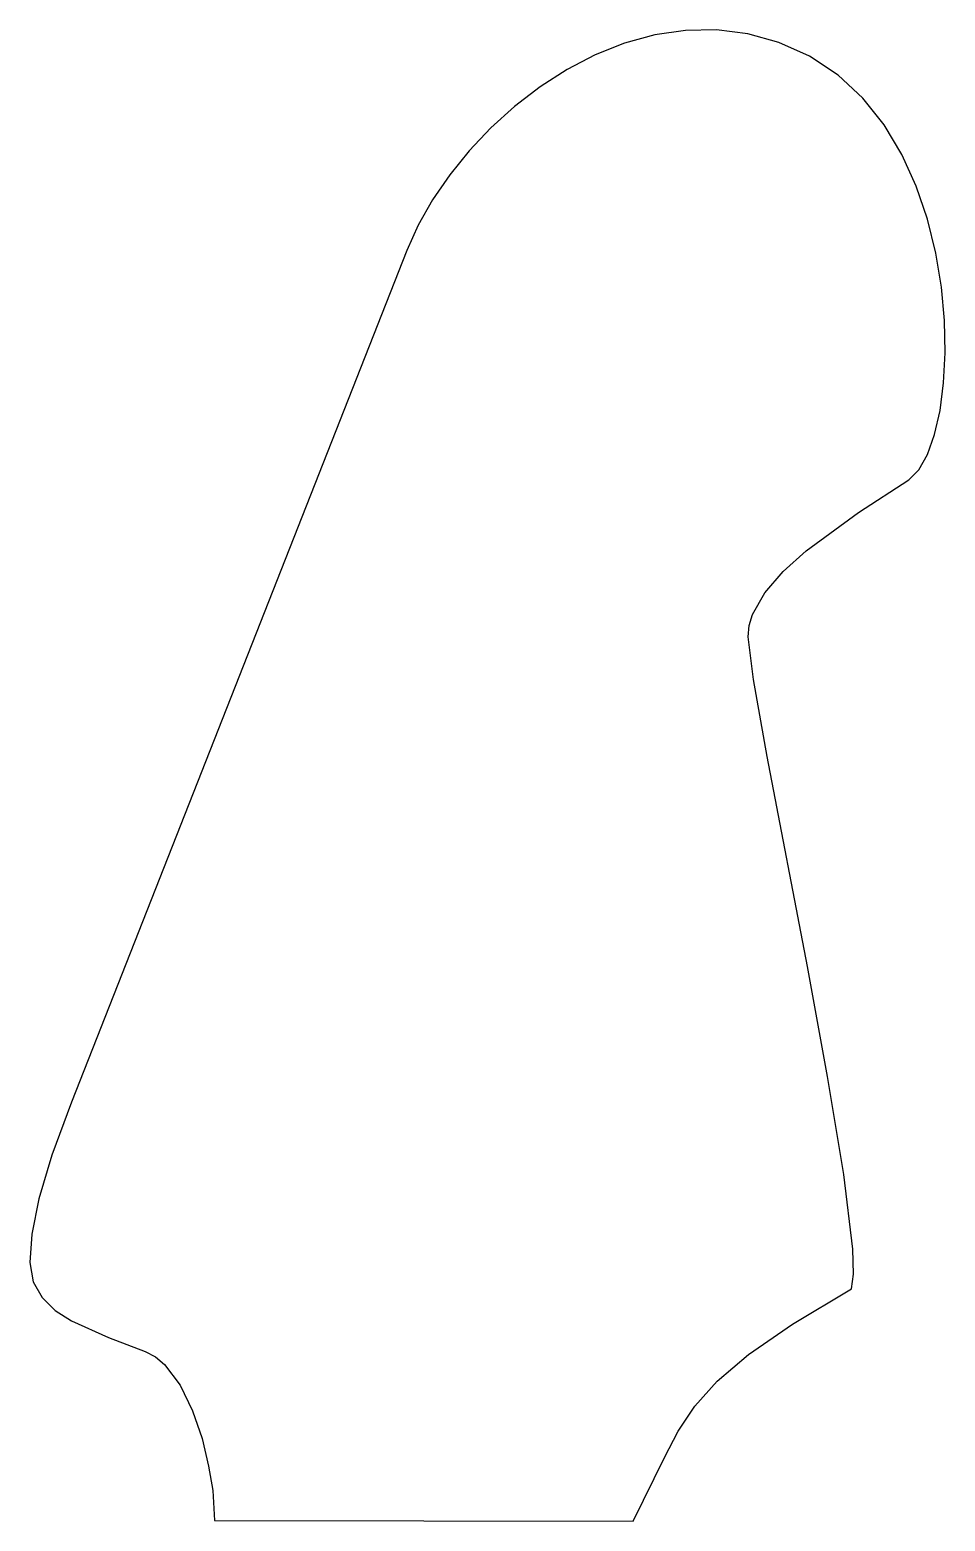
# Model space of a CAD drawing. Extents: x -29 to 38, y 0 to 111.
import ezdxf

# ---------------------------------------------------------------- set-up
doc = ezdxf.new("R2010")
doc.units = 0
doc.layers.add('Layer_1', color=7, linetype='CONTINUOUS')

msp = doc.modelspace()

# ---------------------------------------------------------------- linework, layer by layer
at = {"layer": 'Layer_1', "color": 7}
for p, q in [((19.174333, 110.748337), (16.896166, 110.406758)), ((21.478663, 110.788165), (19.174333, 110.748337)), ((23.791795, 110.499345), (21.478663, 110.788165)), ((14.661521, 109.790322), (12.487757, 108.925927)), ((16.896166, 110.406758), (14.661521, 109.790322)), ((26.09637, 109.854982), (23.791795, 110.499345)), ((28.375028, 108.82818), (26.09637, 109.854982)), ((12.487757, 108.925927), (10.392236, 107.840466)), ((30.489842, 107.427455), (28.375028, 108.82818)), ((10.392236, 107.840466), (8.392315, 106.560837)), ((32.323149, 105.713361), (30.489842, 107.427455)), ((8.392315, 106.560837), (6.505356, 105.113935)), ((6.505356, 105.113935), (4.748717, 103.526656)), ((33.887983, 103.737039), (32.323149, 105.713361)), ((4.748717, 103.526656), (3.139759, 101.825895)), ((35.197381, 101.549628), (33.887983, 103.737039)), ((3.139759, 101.825895), (1.695842, 100.038548)), ((36.264379, 99.202267), (35.197381, 101.549628)), ((1.695842, 100.038548), (0.434324, 98.191511)), ((37.102011, 96.746097), (36.264379, 99.202267)), ((0.434324, 98.191511), (-0.627434, 96.31168)), ((-0.627434, 96.31168), (-1.472072, 94.42595)), ((37.723315, 94.232256), (37.102011, 96.746097)), ((-1.472072, 94.42595), (-26.335815, 31.3192)), ((38.141325, 91.711885), (37.723315, 94.232256)), ((38.369076, 89.236123), (38.141325, 91.711885)), ((38.419606, 86.856109), (38.369076, 89.236123)), ((38.305949, 84.622984), (38.419606, 86.856109)), ((38.041142, 82.587887), (38.305949, 84.622984)), ((37.638219, 80.801957), (38.041142, 82.587887)), ((37.110216, 79.316335), (37.638219, 80.801957)), ((36.47017, 78.182159), (37.110216, 79.316335)), ((32.001015, 75.024162), (35.731116, 77.45057)), ((35.731116, 77.45057), (36.47017, 78.182159)), ((28.111224, 72.183834), (32.001015, 75.024162)), ((26.415749, 70.651947), (28.111224, 72.183834)), ((25.051516, 69.068779), (26.415749, 70.651947)), ((24.142247, 67.451726), (25.051516, 69.068779)), ((23.896887, 66.635931), (24.142247, 67.451726)), ((23.811664, 65.81819), (23.896887, 66.635931)), ((24.202435, 62.63825), (23.811664, 65.81819)), ((25.21981, 56.938057), (24.202435, 62.63825)), ((28.204734, 41.382694), (25.21981, 56.938057)), ((29.707465, 33.230417), (28.204734, 41.382694)), ((30.907164, 25.963671), (29.707465, 33.230417)), ((-26.335815, 31.3192), (-27.77938, 27.39497)), ((-27.77938, 27.39497), (-28.747509, 24.158501)), ((31.571423, 20.433904), (30.907164, 25.963671)), ((-28.747509, 24.158501), (-29.281145, 21.530734)), ((-29.281145, 21.530734), (-29.421235, 19.43261)), ((31.630134, 18.586463), (31.571423, 20.433904)), ((-29.421235, 19.43261), (-29.421225, 19.43257)), ((-29.421225, 19.43257), (-29.161338, 18.019483)), ((-29.161338, 18.019483), (-28.507573, 16.853575)), ((31.467831, 17.49256), (31.630134, 18.586463)), ((-28.507573, 16.853575), (-27.541219, 15.895723)), ((27.094728, 14.868974), (31.467831, 17.49256)), ((-27.541219, 15.895723), (-26.343569, 15.106803)), ((-26.343569, 15.106803), (-23.579544, 13.879266)), ((23.855165, 12.6264), (27.094728, 14.868974)), ((-23.579544, 13.879266), (-20.86583, 12.85798)), ((-20.86583, 12.85798), (-20.118338, 12.445983)), ((-20.118338, 12.445983), (-19.439013, 11.873164)), ((21.518317, 10.641634), (23.855165, 12.6264)), ((-19.439013, 11.873164), (-18.275272, 10.340375)), ((-18.275272, 10.340375), (-17.355426, 8.45025)), ((19.853361, 8.791473), (21.518317, 10.641634)), ((-17.355426, 8.45025), (-16.660293, 6.393428)), ((18.629471, 6.952712), (19.853361, 8.791473)), ((17.615823, 5.002149), (18.629471, 6.952712)), ((-16.660293, 6.393428), (-16.170692, 4.360544)), ((15.295957, 0.2728), (17.615823, 5.002149)), ((-16.170692, 4.360544), (-15.867442, 2.542236)), ((-15.867442, 2.542236), (-15.743268, 0.3119)), ((-15.743268, 0.3119), (15.295957, 0.2728))]:
    msp.add_line(p, q, dxfattribs=at)

doc.saveas('drawing.dxf')
